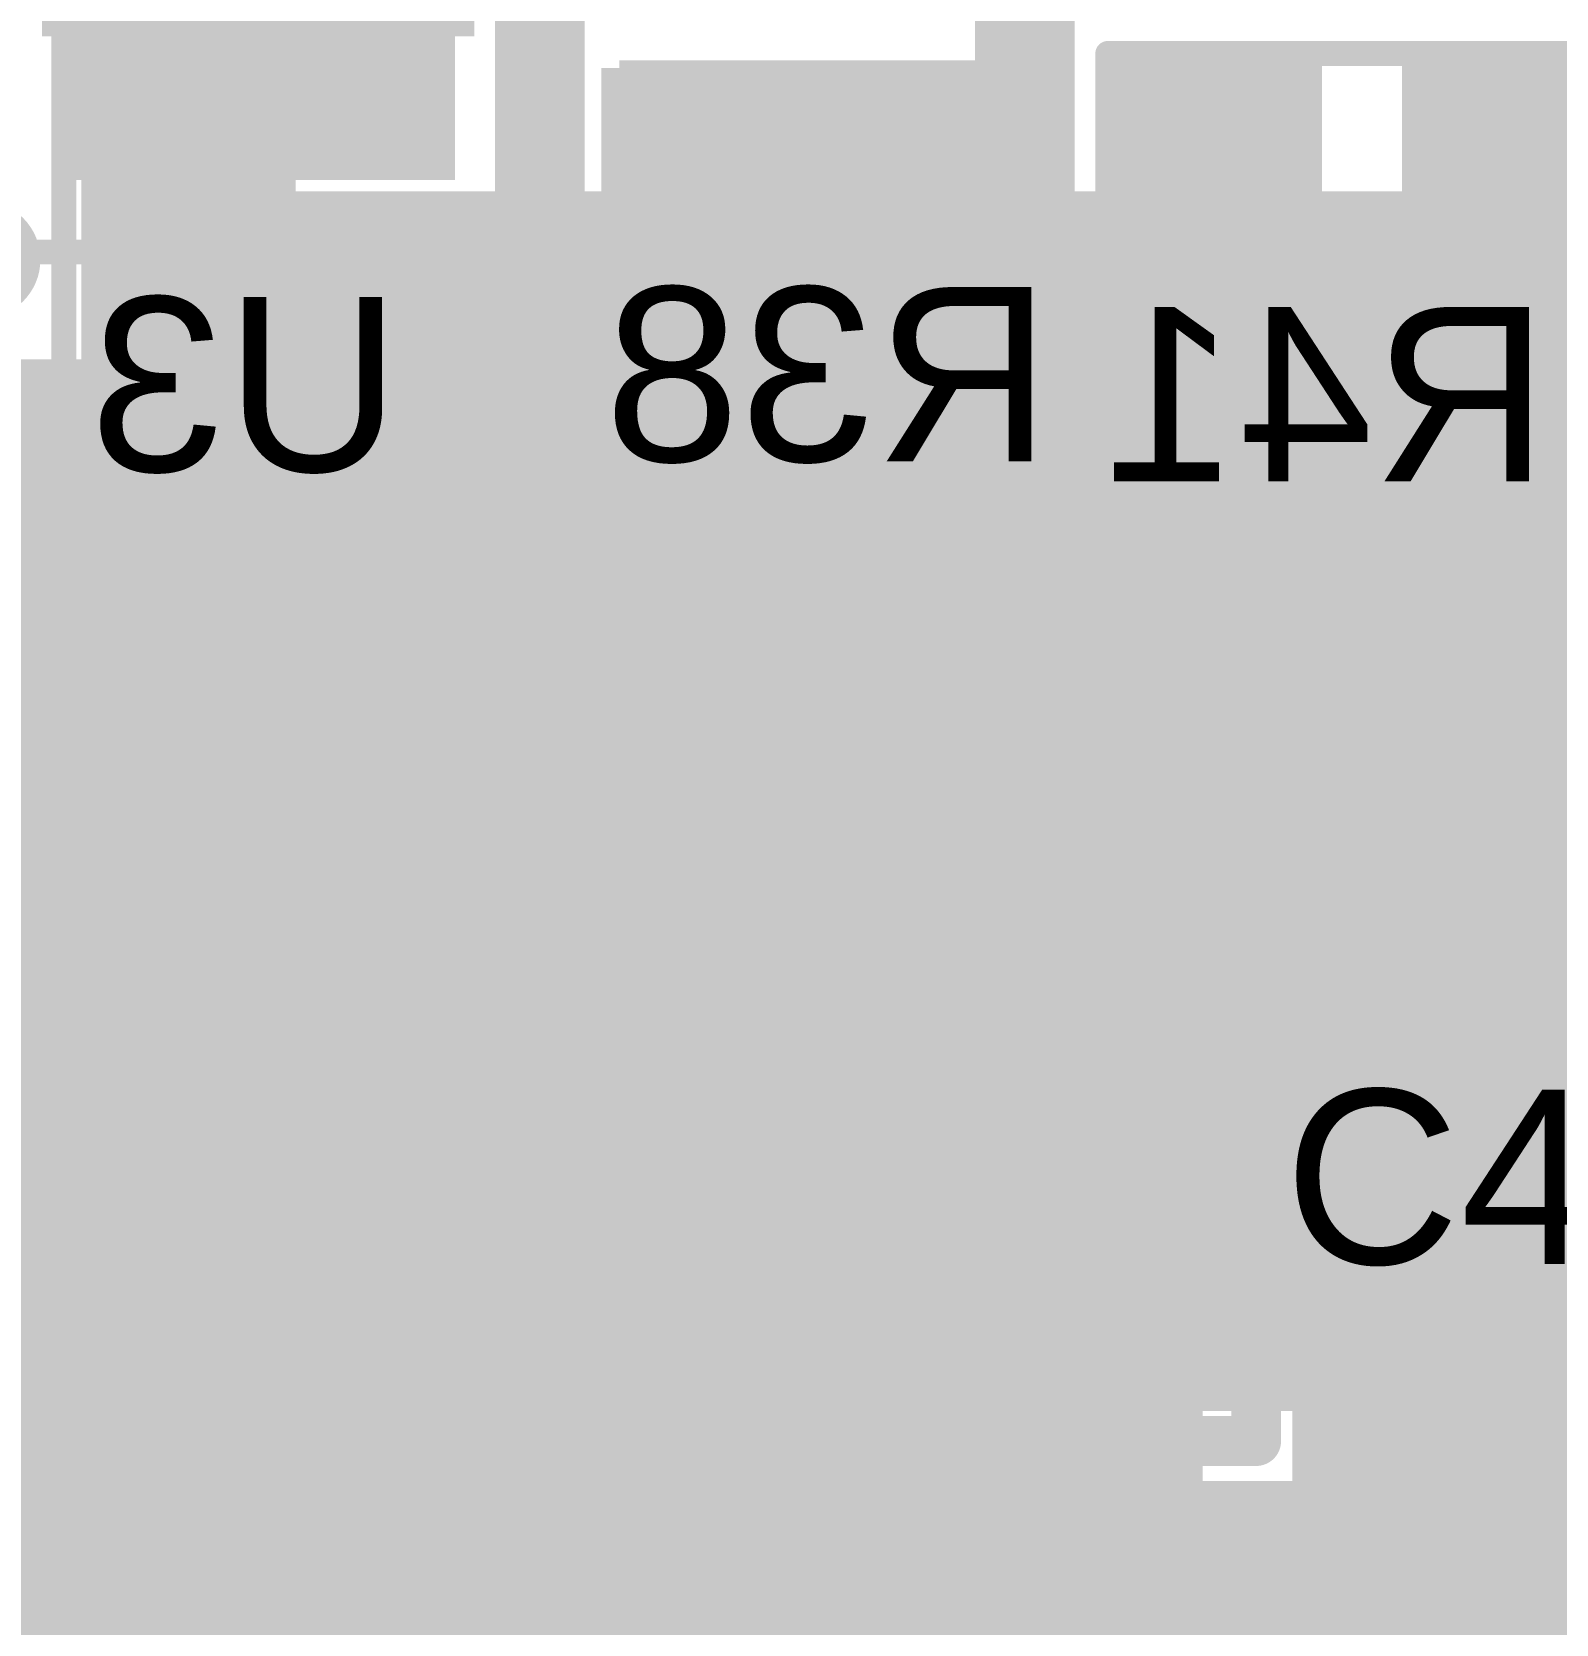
# Model space of a CAD drawing. Header units: millimetres. Extents: x -1.46 to 1.41, y -0.13 to 2.68.
# Drawn here: x 0.2211 to 0.527, y 1.7383 to 2.0577 of the extents above; entities that cross this region are included whole.
import ezdxf

# ---------------------------------------------------------------- set-up
doc = ezdxf.new("R2010")
doc.units = ezdxf.units.MM
doc.header["$MEASUREMENT"] = 0
for name, color, linetype in [('BottomLayer', 5, 'Continuous'), ('BottomOverlay', 54, 'Continuous'), ('BottomPaste', 16, 'Continuous'), ('BottomSolder', 6, 'Continuous'), ('Mechanical2', 216, 'Continuous'), ('TopLayer', 1, 'Continuous'), ('TopOverlay', 2, 'Continuous'), ('TopPaste', 8, 'Continuous'), ('TopSolder', 216, 'Continuous'), ('ViaHoleLayer', 16, 'Continuous')]:
    doc.layers.add(name, color=color, linetype=linetype)
doc.styles.add('Arial', font='', dxfattribs={"height": 0.2})
doc.styles.get('Arial').set_extended_font_data('Arial')

# ---------------------------------------------------------------- blocks, each defined once
blk = doc.blocks.new('CAP__2917_1')
at = {"layer": 'TopLayer'}
for points in [[(-0.05492, 0.05059), (0.05492, 0.05059), (0.05492, -0.05059), (-0.05492, -0.05059)], [(0.19862, 0.05059), (0.30846, 0.05059), (0.30846, -0.05059), (0.19862, -0.05059)]]:
    blk.add_hatch(color=1, dxfattribs=at).paths.add_polyline_path(points)
at = {"layer": 'TopPaste'}
for points in [[(-0.05492, 0.05059), (0.05492, 0.05059), (0.05492, -0.05059), (-0.05492, -0.05059)], [(0.19862, 0.05059), (0.30846, 0.05059), (0.30846, -0.05059), (0.19862, -0.05059)]]:
    blk.add_hatch(color=8, dxfattribs=at).paths.add_polyline_path(points)
at = {"layer": 'TopSolder'}
for points in [[(-0.05892, 0.05459), (0.05892, 0.05459), (0.05892, -0.05459), (-0.05892, -0.05459)], [(0.19462, 0.05459), (0.31246, 0.05459), (0.31246, -0.05459), (0.19462, -0.05459)]]:
    blk.add_hatch(color=216, dxfattribs=at).paths.add_polyline_path(points)
at = {"layer": 'TopOverlay', "const_width": 0.01}
for points in [[(-0.04823, 0.063), (-0.04823, 0.092)], [(-0.01523, 0.062), (-0.01523, 0.091)], [(-0.01523, 0.091), (0.27677, 0.091)], [(0.27677, 0.062), (0.27677, 0.091)], [(-0.06423, 0.077), (-0.03123, 0.077)], [(-0.01523, -0.091), (-0.01523, -0.062)], [(0.27677, -0.091), (0.27677, -0.062)], [(-0.01523, -0.091), (0.27677, -0.091)]]:
    blk.add_lwpolyline(points, dxfattribs=at)
at = {"layer": 'TopOverlay', "const_width": 0.005}
for points in [[(-0.05073, 0.092, 1), (-0.04573, 0.092, 1)], [(-0.01773, 0.091, 1), (-0.01273, 0.091, 1)], [(-0.01773, 0.091, 1), (-0.01273, 0.091, 1)], [(0.27427, 0.091, 1), (0.27927, 0.091, 1)], [(0.27427, 0.091, 1), (0.27927, 0.091, 1)], [(-0.06673, 0.077, 1), (-0.06173, 0.077, 1)], [(-0.03373, 0.077, 1), (-0.02873, 0.077, 1)], [(-0.05073, 0.063, 1), (-0.04573, 0.063, 1)], [(-0.01773, 0.062, 1), (-0.01273, 0.062, 1)], [(0.27427, 0.062, 1), (0.27927, 0.062, 1)], [(-0.01773, -0.062, 1), (-0.01273, -0.062, 1)], [(0.27427, -0.062, 1), (0.27927, -0.062, 1)], [(-0.01773, -0.091, 1), (-0.01273, -0.091, 1)], [(-0.01773, -0.091, 1), (-0.01273, -0.091, 1)], [(0.27427, -0.091, 1), (0.27927, -0.091, 1)], [(0.27427, -0.091, 1), (0.27927, -0.091, 1)]]:
    blk.add_lwpolyline(points, format="xyb", close=True, dxfattribs=at)
blk = doc.blocks.new('8_HTSOP_J_B_20')
at = {"layer": 'BottomLayer'}
for points in [[(-0.13622, 0.08642), (-0.07283, 0.08642), (-0.07283, 0.06358), (-0.13622, 0.06358)], [(0.07283, 0.08642), (0.13622, 0.08642), (0.13622, 0.06358), (0.07283, 0.06358)], [(0.03937, 0.04921), (0.03937, -0.04921), (-0.03937, -0.04921), (-0.03937, 0.04921)], [(-0.13622, 0.03642), (-0.07283, 0.03642), (-0.07283, 0.01358), (-0.13622, 0.01358)], [(0.07283, 0.03642), (0.13622, 0.03642), (0.13622, 0.01358), (0.07283, 0.01358)], [(-0.13622, -0.01358), (-0.07283, -0.01358), (-0.07283, -0.03642), (-0.13622, -0.03642)], [(0.07283, -0.01358), (0.13622, -0.01358), (0.13622, -0.03642), (0.07283, -0.03642)], [(-0.13622, -0.06358), (-0.07283, -0.06358), (-0.07283, -0.08642), (-0.13622, -0.08642)], [(0.07283, -0.06358), (0.13622, -0.06358), (0.13622, -0.08642), (0.07283, -0.08642)]]:
    blk.add_hatch(color=5, dxfattribs=at).paths.add_polyline_path(points)
at = {"layer": 'BottomPaste'}
for points in [[(-0.13622, 0.08642), (-0.07283, 0.08642), (-0.07283, 0.06358), (-0.13622, 0.06358)], [(0.07283, 0.08642), (0.13622, 0.08642), (0.13622, 0.06358), (0.07283, 0.06358)], [(-0.13622, 0.03642), (-0.07283, 0.03642), (-0.07283, 0.01358), (-0.13622, 0.01358)], [(0.07283, 0.03642), (0.13622, 0.03642), (0.13622, 0.01358), (0.07283, 0.01358)], [(-0.13622, -0.01358), (-0.07283, -0.01358), (-0.07283, -0.03642), (-0.13622, -0.03642)], [(0.07283, -0.01358), (0.13622, -0.01358), (0.13622, -0.03642), (0.07283, -0.03642)], [(-0.13622, -0.06358), (-0.07283, -0.06358), (-0.07283, -0.08642), (-0.13622, -0.08642)], [(0.07283, -0.06358), (0.13622, -0.06358), (0.13622, -0.08642), (0.07283, -0.08642)]]:
    blk.add_hatch(color=16, dxfattribs=at).paths.add_polyline_path(points)
at = {"layer": 'BottomSolder'}
for points in [[(-0.14022, 0.09042), (-0.06883, 0.09042), (-0.06883, 0.05958), (-0.14022, 0.05958)], [(0.06883, 0.09042), (0.14022, 0.09042), (0.14022, 0.05958), (0.06883, 0.05958)], [(0.04337, 0.05321), (0.04337, -0.05321), (-0.04337, -0.05321), (-0.04337, 0.05321)], [(-0.14022, 0.04042), (-0.06883, 0.04042), (-0.06883, 0.00958), (-0.14022, 0.00958)], [(0.06883, 0.04042), (0.14022, 0.04042), (0.14022, 0.00958), (0.06883, 0.00958)], [(-0.14022, -0.00958), (-0.06883, -0.00958), (-0.06883, -0.04042), (-0.14022, -0.04042)], [(0.06883, -0.00958), (0.14022, -0.00958), (0.14022, -0.04042), (0.06883, -0.04042)], [(-0.14022, -0.05958), (-0.06883, -0.05958), (-0.06883, -0.09042), (-0.14022, -0.09042)], [(0.06883, -0.05958), (0.14022, -0.05958), (0.14022, -0.09042), (0.06883, -0.09042)]]:
    blk.add_hatch(color=6, dxfattribs=at).paths.add_polyline_path(points)
at = {"layer": 'BottomOverlay', "const_width": 0.005}
for points in [[(0.07677, 0.09646), (-0.07677, 0.09646)], [(0.07677, -0.09646), (-0.07677, -0.09646)]]:
    blk.add_lwpolyline(points, dxfattribs=at)
at = {"layer": 'BottomOverlay'}
for points, const_width in [([(-0.07802, 0.09646, 1), (-0.07552, 0.09646, 1)], 0.0025), ([(0.07552, 0.09646, 1), (0.07802, 0.09646, 1)], 0.0025), ([(-0.14406, -0.075, 1), (-0.15194, -0.075, 1)], 0.00787), ([(-0.15391, -0.075, 1), (-0.14997, -0.075, 1)], 0.00394), ([(-0.14603, -0.075, 1), (-0.14209, -0.075, 1)], 0.00394), ([(-0.07802, -0.09646, 1), (-0.07552, -0.09646, 1)], 0.0025), ([(0.07552, -0.09646, 1), (0.07802, -0.09646, 1)], 0.0025)]:
    blk.add_lwpolyline(points, format="xyb", close=True, dxfattribs=dict(at, const_width=const_width))
at = {"layer": 'BottomPaste'}
for p, q in [((0.025, 0.03032), (-0.025, 0.03032)), ((-0.025, 0.03032), (-0.025, -0.03032)), ((0.025, -0.03032), (0.025, 0.03032)), ((-0.025, -0.03032), (0.025, -0.03032))]:
    blk.add_line(p, q, dxfattribs=at)
blk = doc.blocks.new('AO4882_MS_B_36')
at = {"layer": 'BottomLayer'}
for points in [[(0.05906, 0.08681), (0.14567, 0.08681), (0.14567, 0.06319), (0.05906, 0.06319)], [(0.05906, 0.03681), (0.14567, 0.03681), (0.14567, 0.01319), (0.05906, 0.01319)], [(0.05906, -0.01319), (0.14567, -0.01319), (0.14567, -0.03681), (0.05906, -0.03681)], [(0.05906, -0.06319), (0.14567, -0.06319), (0.14567, -0.08681), (0.05906, -0.08681)]]:
    blk.add_hatch(color=5, dxfattribs=at).paths.add_polyline_path(points)
at = {"layer": 'BottomPaste'}
for points in [[(0.05906, 0.08681), (0.14567, 0.08681), (0.14567, 0.06319), (0.05906, 0.06319)], [(0.05906, 0.03681), (0.14567, 0.03681), (0.14567, 0.01319), (0.05906, 0.01319)], [(0.05906, -0.01319), (0.14567, -0.01319), (0.14567, -0.03681), (0.05906, -0.03681)], [(0.05906, -0.06319), (0.14567, -0.06319), (0.14567, -0.08681), (0.05906, -0.08681)]]:
    blk.add_hatch(color=16, dxfattribs=at).paths.add_polyline_path(points)
at = {"layer": 'BottomSolder'}
for points in [[(0.05506, 0.09081), (0.14967, 0.09081), (0.14967, 0.05919), (0.05506, 0.05919)], [(0.05506, 0.04081), (0.14967, 0.04081), (0.14967, 0.00919), (0.05506, 0.00919)], [(0.05506, -0.00919), (0.14967, -0.00919), (0.14967, -0.04081), (0.05506, -0.04081)], [(0.05506, -0.05919), (0.14967, -0.05919), (0.14967, -0.09081), (0.05506, -0.09081)]]:
    blk.add_hatch(color=6, dxfattribs=at).paths.add_polyline_path(points)
blk = doc.blocks.new('CAP__2917_B_106')
at = {"layer": 'BottomLayer'}
for points in [[(-0.05492, 0.05059), (0.05492, 0.05059), (0.05492, -0.05059), (-0.05492, -0.05059)], [(0.19862, 0.05059), (0.30846, 0.05059), (0.30846, -0.05059), (0.19862, -0.05059)]]:
    blk.add_hatch(color=5, dxfattribs=at).paths.add_polyline_path(points)
at = {"layer": 'BottomPaste'}
for points in [[(-0.05492, 0.05059), (0.05492, 0.05059), (0.05492, -0.05059), (-0.05492, -0.05059)], [(0.19862, 0.05059), (0.30846, 0.05059), (0.30846, -0.05059), (0.19862, -0.05059)]]:
    blk.add_hatch(color=16, dxfattribs=at).paths.add_polyline_path(points)
at = {"layer": 'BottomSolder'}
for points in [[(-0.05892, 0.05459), (0.05892, 0.05459), (0.05892, -0.05459), (-0.05892, -0.05459)], [(0.19462, 0.05459), (0.31246, 0.05459), (0.31246, -0.05459), (0.19462, -0.05459)]]:
    blk.add_hatch(color=6, dxfattribs=at).paths.add_polyline_path(points)
at = {"layer": 'BottomOverlay', "const_width": 0.01}
for points in [[(-0.01523, 0.091), (-0.01523, 0.062)], [(0.27677, 0.091), (-0.01523, 0.091)], [(0.27677, 0.091), (0.27677, 0.062)], [(-0.01523, -0.062), (-0.01523, -0.091)], [(0.27677, -0.062), (0.27677, -0.091)], [(-0.04823, -0.063), (-0.04823, -0.092)], [(-0.03123, -0.077), (-0.06423, -0.077)], [(0.27677, -0.091), (-0.01523, -0.091)]]:
    blk.add_lwpolyline(points, dxfattribs=at)
at = {"layer": 'BottomOverlay', "const_width": 0.005}
for points in [[(-0.01773, 0.091, 1), (-0.01273, 0.091, 1)], [(-0.01773, 0.091, 1), (-0.01273, 0.091, 1)], [(0.27427, 0.091, 1), (0.27927, 0.091, 1)], [(0.27427, 0.091, 1), (0.27927, 0.091, 1)], [(-0.01773, 0.062, 1), (-0.01273, 0.062, 1)], [(0.27427, 0.062, 1), (0.27927, 0.062, 1)], [(-0.01773, -0.062, 1), (-0.01273, -0.062, 1)], [(0.27427, -0.062, 1), (0.27927, -0.062, 1)], [(-0.05073, -0.063, 1), (-0.04573, -0.063, 1)], [(-0.06673, -0.077, 1), (-0.06173, -0.077, 1)], [(-0.03373, -0.077, 1), (-0.02873, -0.077, 1)], [(-0.01773, -0.091, 1), (-0.01273, -0.091, 1)], [(-0.01773, -0.091, 1), (-0.01273, -0.091, 1)], [(0.27427, -0.091, 1), (0.27927, -0.091, 1)], [(0.27427, -0.091, 1), (0.27927, -0.091, 1)], [(-0.05073, -0.092, 1), (-0.04573, -0.092, 1)]]:
    blk.add_lwpolyline(points, format="xyb", close=True, dxfattribs=at)
blk = doc.blocks.new('SLF12575T_221M1R3_PF_123')
at = {"layer": 'TopOverlay', "const_width": 0.005}
for points in [[(0.217, 0.249), (-0.188, 0.249)], [(0.25, 0.215), (0.25, 0.081)]]:
    blk.add_lwpolyline(points, dxfattribs=at)
at = {"layer": 'TopOverlay', "const_width": 0.0025}
for points in [[(0.21575, 0.249, 1), (0.21825, 0.249, 1)], [(0.21575, 0.249, 1), (0.21825, 0.249, 1)], [(0.24875, 0.215, 1), (0.25125, 0.215, 1)], [(0.24875, 0.215, 1), (0.25125, 0.215, 1)]]:
    blk.add_lwpolyline(points, format="xyb", close=True, dxfattribs=at)
at = {"layer": 'TopOverlay', "const_width": 0.005}
blk.add_lwpolyline([(0.217, 0.249, -0.414214), (0.25, 0.215)], format="xyb", dxfattribs=at)
blk = doc.blocks.new('RES0603_B_150')
at = {"layer": 'BottomLayer'}
for points in [[(-0.045, -0.0175), (-0.045, 0.0175), (-0.015, 0.0175), (-0.015, -0.0175)], [(0.015, -0.0175), (0.015, 0.0175), (0.045, 0.0175), (0.045, -0.0175)]]:
    blk.add_hatch(color=5, dxfattribs=at).paths.add_polyline_path(points)
at = {"layer": 'BottomPaste'}
for points in [[(-0.045, -0.0175), (-0.045, 0.0175), (-0.015, 0.0175), (-0.015, -0.0175)], [(0.015, -0.0175), (0.015, 0.0175), (0.045, 0.0175), (0.045, -0.0175)]]:
    blk.add_hatch(color=16, dxfattribs=at).paths.add_polyline_path(points)
at = {"layer": 'BottomSolder'}
for points in [[(-0.049, -0.0215), (-0.049, 0.0215), (-0.011, 0.0215), (-0.011, -0.0215)], [(0.011, -0.0215), (0.011, 0.0215), (0.049, 0.0215), (0.049, -0.0215)]]:
    blk.add_hatch(color=6, dxfattribs=at).paths.add_polyline_path(points)
at = {"layer": 'BottomOverlay', "const_width": 0.005}
for points in [[(-0.048, 0.021), (-0.048, -0.021)], [(0.048, 0.021), (-0.048, 0.021)], [(0.048, 0.021), (0.048, -0.021)], [(0.048, -0.021), (-0.048, -0.021)]]:
    blk.add_lwpolyline(points, dxfattribs=at)
at = {"layer": 'BottomOverlay', "const_width": 0.0025}
for points in [[(-0.04925, 0.021, 1), (-0.04675, 0.021, 1)], [(-0.04925, 0.021, 1), (-0.04675, 0.021, 1)], [(0.04675, 0.021, 1), (0.04925, 0.021, 1)], [(0.04675, 0.021, 1), (0.04925, 0.021, 1)], [(-0.04925, -0.021, 1), (-0.04675, -0.021, 1)], [(-0.04925, -0.021, 1), (-0.04675, -0.021, 1)], [(0.04675, -0.021, 1), (0.04925, -0.021, 1)], [(0.04675, -0.021, 1), (0.04925, -0.021, 1)]]:
    blk.add_lwpolyline(points, format="xyb", close=True, dxfattribs=at)

msp = doc.modelspace()

# ---------------------------------------------------------------- hatches: boundary and pattern name
at = {"layer": 'BottomLayer'}
for points in [[(0.41036, 2.154), (0.41036, 1.99636), (0.43036, 1.99636), (0.43036, 2.154)], [(0.227, 2.028), (0.306, 2.028), (0.306, 2.103), (0.227, 2.103)], [(0.339, 1.996), (0.429, 1.996), (0.429, 2.052), (0.339, 2.052)], [(0.48, 1.91537), (0.48, 2.051), (0.438, 2.051), (0.438, 1.91537)], [(0.497, 2.013), (0.619, 2.013), (0.619, 2.05), (0.497, 2.05)], [(0.618, 1.99871), (0.438, 1.99871), (0.438, 1.954), (0.618, 1.954)], [(0.102, 1.927), (0.46829, 1.927), (0.46829, 1.965), (0.102, 1.965)], [(0.285, 1.781), (0.53, 1.781), (0.53, 1.957), (0.285, 1.957)], [(0.102, 1.776), (0.269, 1.776), (0.269, 1.918), (0.102, 1.918)], [(0.099, 1.678), (0.969, 1.678), (0.969, 1.767), (0.099, 1.767)]]:
    msp.add_hatch(color=5, dxfattribs=at).paths.add_polyline_path(points)
h = msp.add_hatch(color=5, dxfattribs=at)
edge = h.paths.add_edge_path()
edge.add_arc((0.2938, 2.051), 0.01181, 0, 360)
h = msp.add_hatch(color=5, dxfattribs=at)
edge = h.paths.add_edge_path()
edge.add_arc((0.211, 2.012), 0.01181, 0, 360)
h = msp.add_hatch(color=5, dxfattribs=at)
edge = h.paths.add_edge_path()
edge.add_arc((0.31821, 1.878), 0.01181, 0, 360)
h = msp.add_hatch(color=5, dxfattribs=at)
edge = h.paths.add_edge_path()
edge.add_arc((0.34374, 1.87828), 0.01181, 0, 360)
h = msp.add_hatch(color=5, dxfattribs=at)
edge = h.paths.add_edge_path()
edge.add_arc((0.37, 1.878), 0.01181, 0, 360)
h = msp.add_hatch(color=5, dxfattribs=at)
edge = h.paths.add_edge_path()
edge.add_arc((0.39552, 1.87828), 0.01181, 0, 360)
h = msp.add_hatch(color=5, dxfattribs=at)
edge = h.paths.add_edge_path()
edge.add_arc((0.42179, 1.878), 0.01181, 0, 360)
h = msp.add_hatch(color=5, dxfattribs=at)
edge = h.paths.add_edge_path()
edge.add_arc((0.44805, 1.878), 0.01181, 0, 360)
h = msp.add_hatch(color=5, dxfattribs=at)
edge = h.paths.add_edge_path()
edge.add_arc((0.31821, 1.845), 0.01181, 0, 360)
h = msp.add_hatch(color=5, dxfattribs=at)
edge = h.paths.add_edge_path()
edge.add_arc((0.34474, 1.84529), 0.01181, 0, 360)
h = msp.add_hatch(color=5, dxfattribs=at)
edge = h.paths.add_edge_path()
edge.add_arc((0.37, 1.845), 0.01181, 0, 360)
h = msp.add_hatch(color=5, dxfattribs=at)
edge = h.paths.add_edge_path()
edge.add_arc((0.39652, 1.84529), 0.01181, 0, 360)
h = msp.add_hatch(color=5, dxfattribs=at)
edge = h.paths.add_edge_path()
edge.add_arc((0.42179, 1.845), 0.01181, 0, 360)
h = msp.add_hatch(color=5, dxfattribs=at)
edge = h.paths.add_edge_path()
edge.add_arc((0.44805, 1.845), 0.01181, 0, 360)
h = msp.add_hatch(color=5, dxfattribs=at)
edge = h.paths.add_edge_path()
edge.add_arc((0.34474, 1.81229), 0.01181, 0, 360)
h = msp.add_hatch(color=5, dxfattribs=at)
edge = h.paths.add_edge_path()
edge.add_arc((0.39652, 1.81229), 0.01181, 0, 360)
h = msp.add_hatch(color=5, dxfattribs=at)
edge = h.paths.add_edge_path()
edge.add_arc((0.31821, 1.812), 0.01181, 0, 360)
h = msp.add_hatch(color=5, dxfattribs=at)
edge = h.paths.add_edge_path()
edge.add_arc((0.37, 1.812), 0.01181, 0, 360)
h = msp.add_hatch(color=5, dxfattribs=at)
edge = h.paths.add_edge_path()
edge.add_arc((0.42179, 1.812), 0.01181, 0, 360)
h = msp.add_hatch(color=5, dxfattribs=at)
edge = h.paths.add_edge_path()
edge.add_arc((0.44805, 1.812), 0.01181, 0, 360)
h = msp.add_hatch(color=5, dxfattribs=at)
edge = h.paths.add_edge_path()
edge.add_arc((0.48783, 1.75181), 0.01181, 0, 360)
h = msp.add_hatch(color=5, dxfattribs=at)
edge = h.paths.add_edge_path()
edge.add_arc((0.51392, 1.75181), 0.01181, 0, 360)
at = {"layer": 'BottomSolder'}
h = msp.add_hatch(color=6, dxfattribs=at)
edge = h.paths.add_edge_path()
edge.add_arc((0.2938, 2.051), 0.00591, 0, 360)
h = msp.add_hatch(color=6, dxfattribs=at)
edge = h.paths.add_edge_path()
edge.add_arc((0.31821, 1.878), 0.00591, 0, 360)
h = msp.add_hatch(color=6, dxfattribs=at)
edge = h.paths.add_edge_path()
edge.add_arc((0.34374, 1.87828), 0.00591, 0, 360)
h = msp.add_hatch(color=6, dxfattribs=at)
edge = h.paths.add_edge_path()
edge.add_arc((0.37, 1.878), 0.00591, 0, 360)
h = msp.add_hatch(color=6, dxfattribs=at)
edge = h.paths.add_edge_path()
edge.add_arc((0.39552, 1.87828), 0.00591, 0, 360)
h = msp.add_hatch(color=6, dxfattribs=at)
edge = h.paths.add_edge_path()
edge.add_arc((0.42179, 1.878), 0.00591, 0, 360)
h = msp.add_hatch(color=6, dxfattribs=at)
edge = h.paths.add_edge_path()
edge.add_arc((0.44805, 1.878), 0.00591, 0, 360)
h = msp.add_hatch(color=6, dxfattribs=at)
edge = h.paths.add_edge_path()
edge.add_arc((0.31821, 1.845), 0.00591, 0, 360)
h = msp.add_hatch(color=6, dxfattribs=at)
edge = h.paths.add_edge_path()
edge.add_arc((0.34474, 1.84529), 0.00591, 0, 360)
h = msp.add_hatch(color=6, dxfattribs=at)
edge = h.paths.add_edge_path()
edge.add_arc((0.37, 1.845), 0.00591, 0, 360)
h = msp.add_hatch(color=6, dxfattribs=at)
edge = h.paths.add_edge_path()
edge.add_arc((0.39652, 1.84529), 0.00591, 0, 360)
h = msp.add_hatch(color=6, dxfattribs=at)
edge = h.paths.add_edge_path()
edge.add_arc((0.42179, 1.845), 0.00591, 0, 360)
h = msp.add_hatch(color=6, dxfattribs=at)
edge = h.paths.add_edge_path()
edge.add_arc((0.44805, 1.845), 0.00591, 0, 360)
h = msp.add_hatch(color=6, dxfattribs=at)
edge = h.paths.add_edge_path()
edge.add_arc((0.31821, 1.812), 0.00591, 0, 360)
h = msp.add_hatch(color=6, dxfattribs=at)
edge = h.paths.add_edge_path()
edge.add_arc((0.34474, 1.81229), 0.00591, 0, 360)
h = msp.add_hatch(color=6, dxfattribs=at)
edge = h.paths.add_edge_path()
edge.add_arc((0.37, 1.812), 0.00591, 0, 360)
h = msp.add_hatch(color=6, dxfattribs=at)
edge = h.paths.add_edge_path()
edge.add_arc((0.39652, 1.81229), 0.00591, 0, 360)
h = msp.add_hatch(color=6, dxfattribs=at)
edge = h.paths.add_edge_path()
edge.add_arc((0.42179, 1.812), 0.00591, 0, 360)
h = msp.add_hatch(color=6, dxfattribs=at)
edge = h.paths.add_edge_path()
edge.add_arc((0.44805, 1.812), 0.00591, 0, 360)
h = msp.add_hatch(color=6, dxfattribs=at)
edge = h.paths.add_edge_path()
edge.add_arc((0.48783, 1.75181), 0.00591, 0, 360)
h = msp.add_hatch(color=6, dxfattribs=at)
edge = h.paths.add_edge_path()
edge.add_arc((0.51392, 1.75181), 0.00591, 0, 360)
at = {"layer": 'TopLayer'}
for points in [[(0.274, 1.972), (0.274, 2.147), (0.231, 2.147), (0.231, 1.972)], [(0.26787, 2.02572), (0.26787, 1.902), (0.622, 1.902), (0.622, 2.02572)], [(0.29, 1.748), (0.29, 1.992), (0.206, 1.992), (0.206, 1.748)], [(0.23172, 1.915), (0.18971, 1.915), (0.18971, 1.77863), (0.23172, 1.77863)], [(0.301, 1.796), (0.462, 1.796), (0.462, 1.894), (0.301, 1.894)], [(0.433, 1.842), (0.964, 1.842), (0.964, 1.894), (0.433, 1.894)], [(0.474, 1.637), (0.582, 1.637), (0.582, 1.834), (0.474, 1.834)], [(0.19, 1.637), (0.456, 1.637), (0.456, 1.781), (0.19, 1.781)]]:
    msp.add_hatch(color=1, dxfattribs=at).paths.add_polyline_path(points)
h = msp.add_hatch(color=1, dxfattribs=at)
edge = h.paths.add_edge_path()
edge.add_arc((0.2938, 2.051), 0.01181, 0, 360)
h = msp.add_hatch(color=1, dxfattribs=at)
edge = h.paths.add_edge_path()
edge.add_arc((0.211, 2.012), 0.01181, 0, 360)
h = msp.add_hatch(color=1, dxfattribs=at)
edge = h.paths.add_edge_path()
edge.add_arc((0.31821, 1.878), 0.01181, 0, 360)
h = msp.add_hatch(color=1, dxfattribs=at)
edge = h.paths.add_edge_path()
edge.add_arc((0.34374, 1.87828), 0.01181, 0, 360)
h = msp.add_hatch(color=1, dxfattribs=at)
edge = h.paths.add_edge_path()
edge.add_arc((0.37, 1.878), 0.01181, 0, 360)
h = msp.add_hatch(color=1, dxfattribs=at)
edge = h.paths.add_edge_path()
edge.add_arc((0.39552, 1.87828), 0.01181, 0, 360)
h = msp.add_hatch(color=1, dxfattribs=at)
edge = h.paths.add_edge_path()
edge.add_arc((0.42179, 1.878), 0.01181, 0, 360)
h = msp.add_hatch(color=1, dxfattribs=at)
edge = h.paths.add_edge_path()
edge.add_arc((0.44805, 1.878), 0.01181, 0, 360)
h = msp.add_hatch(color=1, dxfattribs=at)
edge = h.paths.add_edge_path()
edge.add_arc((0.31821, 1.845), 0.01181, 0, 360)
h = msp.add_hatch(color=1, dxfattribs=at)
edge = h.paths.add_edge_path()
edge.add_arc((0.34474, 1.84529), 0.01181, 0, 360)
h = msp.add_hatch(color=1, dxfattribs=at)
edge = h.paths.add_edge_path()
edge.add_arc((0.37, 1.845), 0.01181, 0, 360)
h = msp.add_hatch(color=1, dxfattribs=at)
edge = h.paths.add_edge_path()
edge.add_arc((0.39652, 1.84529), 0.01181, 0, 360)
h = msp.add_hatch(color=1, dxfattribs=at)
edge = h.paths.add_edge_path()
edge.add_arc((0.42179, 1.845), 0.01181, 0, 360)
h = msp.add_hatch(color=1, dxfattribs=at)
edge = h.paths.add_edge_path()
edge.add_arc((0.44805, 1.845), 0.01181, 0, 360)
h = msp.add_hatch(color=1, dxfattribs=at)
edge = h.paths.add_edge_path()
edge.add_arc((0.34474, 1.81229), 0.01181, 0, 360)
h = msp.add_hatch(color=1, dxfattribs=at)
edge = h.paths.add_edge_path()
edge.add_arc((0.39652, 1.81229), 0.01181, 0, 360)
h = msp.add_hatch(color=1, dxfattribs=at)
edge = h.paths.add_edge_path()
edge.add_arc((0.31821, 1.812), 0.01181, 0, 360)
h = msp.add_hatch(color=1, dxfattribs=at)
edge = h.paths.add_edge_path()
edge.add_arc((0.37, 1.812), 0.01181, 0, 360)
h = msp.add_hatch(color=1, dxfattribs=at)
edge = h.paths.add_edge_path()
edge.add_arc((0.42179, 1.812), 0.01181, 0, 360)
h = msp.add_hatch(color=1, dxfattribs=at)
edge = h.paths.add_edge_path()
edge.add_arc((0.44805, 1.812), 0.01181, 0, 360)
h = msp.add_hatch(color=1, dxfattribs=at)
edge = h.paths.add_edge_path()
edge.add_arc((0.48783, 1.75181), 0.01181, 0, 360)
h = msp.add_hatch(color=1, dxfattribs=at)
edge = h.paths.add_edge_path()
edge.add_arc((0.51392, 1.75181), 0.01181, 0, 360)
at = {"layer": 'TopSolder'}
h = msp.add_hatch(color=216, dxfattribs=at)
edge = h.paths.add_edge_path()
edge.add_arc((0.2938, 2.051), 0.00591, 0, 360)
h = msp.add_hatch(color=216, dxfattribs=at)
edge = h.paths.add_edge_path()
edge.add_arc((0.31821, 1.878), 0.00591, 0, 360)
h = msp.add_hatch(color=216, dxfattribs=at)
edge = h.paths.add_edge_path()
edge.add_arc((0.34374, 1.87828), 0.00591, 0, 360)
h = msp.add_hatch(color=216, dxfattribs=at)
edge = h.paths.add_edge_path()
edge.add_arc((0.37, 1.878), 0.00591, 0, 360)
h = msp.add_hatch(color=216, dxfattribs=at)
edge = h.paths.add_edge_path()
edge.add_arc((0.39552, 1.87828), 0.00591, 0, 360)
h = msp.add_hatch(color=216, dxfattribs=at)
edge = h.paths.add_edge_path()
edge.add_arc((0.42179, 1.878), 0.00591, 0, 360)
h = msp.add_hatch(color=216, dxfattribs=at)
edge = h.paths.add_edge_path()
edge.add_arc((0.44805, 1.878), 0.00591, 0, 360)
h = msp.add_hatch(color=216, dxfattribs=at)
edge = h.paths.add_edge_path()
edge.add_arc((0.31821, 1.845), 0.00591, 0, 360)
h = msp.add_hatch(color=216, dxfattribs=at)
edge = h.paths.add_edge_path()
edge.add_arc((0.34474, 1.84529), 0.00591, 0, 360)
h = msp.add_hatch(color=216, dxfattribs=at)
edge = h.paths.add_edge_path()
edge.add_arc((0.37, 1.845), 0.00591, 0, 360)
h = msp.add_hatch(color=216, dxfattribs=at)
edge = h.paths.add_edge_path()
edge.add_arc((0.39652, 1.84529), 0.00591, 0, 360)
h = msp.add_hatch(color=216, dxfattribs=at)
edge = h.paths.add_edge_path()
edge.add_arc((0.42179, 1.845), 0.00591, 0, 360)
h = msp.add_hatch(color=216, dxfattribs=at)
edge = h.paths.add_edge_path()
edge.add_arc((0.44805, 1.845), 0.00591, 0, 360)
h = msp.add_hatch(color=216, dxfattribs=at)
edge = h.paths.add_edge_path()
edge.add_arc((0.31821, 1.812), 0.00591, 0, 360)
h = msp.add_hatch(color=216, dxfattribs=at)
edge = h.paths.add_edge_path()
edge.add_arc((0.34474, 1.81229), 0.00591, 0, 360)
h = msp.add_hatch(color=216, dxfattribs=at)
edge = h.paths.add_edge_path()
edge.add_arc((0.37, 1.812), 0.00591, 0, 360)
h = msp.add_hatch(color=216, dxfattribs=at)
edge = h.paths.add_edge_path()
edge.add_arc((0.39652, 1.81229), 0.00591, 0, 360)
h = msp.add_hatch(color=216, dxfattribs=at)
edge = h.paths.add_edge_path()
edge.add_arc((0.42179, 1.812), 0.00591, 0, 360)
h = msp.add_hatch(color=216, dxfattribs=at)
edge = h.paths.add_edge_path()
edge.add_arc((0.44805, 1.812), 0.00591, 0, 360)
h = msp.add_hatch(color=216, dxfattribs=at)
edge = h.paths.add_edge_path()
edge.add_arc((0.48783, 1.75181), 0.00591, 0, 360)
h = msp.add_hatch(color=216, dxfattribs=at)
edge = h.paths.add_edge_path()
edge.add_arc((0.51392, 1.75181), 0.00591, 0, 360)
at = {"layer": 'ViaHoleLayer'}
h = msp.add_hatch(color=16, dxfattribs=at)
edge = h.paths.add_edge_path()
edge.add_arc((0.2938, 2.051), 0.00591, 0, 360)
h = msp.add_hatch(color=16, dxfattribs=at)
edge = h.paths.add_edge_path()
edge.add_arc((0.31821, 1.878), 0.00591, 0, 360)
h = msp.add_hatch(color=16, dxfattribs=at)
edge = h.paths.add_edge_path()
edge.add_arc((0.34374, 1.87828), 0.00591, 0, 360)
h = msp.add_hatch(color=16, dxfattribs=at)
edge = h.paths.add_edge_path()
edge.add_arc((0.37, 1.878), 0.00591, 0, 360)
h = msp.add_hatch(color=16, dxfattribs=at)
edge = h.paths.add_edge_path()
edge.add_arc((0.39552, 1.87828), 0.00591, 0, 360)
h = msp.add_hatch(color=16, dxfattribs=at)
edge = h.paths.add_edge_path()
edge.add_arc((0.42179, 1.878), 0.00591, 0, 360)
h = msp.add_hatch(color=16, dxfattribs=at)
edge = h.paths.add_edge_path()
edge.add_arc((0.44805, 1.878), 0.00591, 0, 360)
h = msp.add_hatch(color=16, dxfattribs=at)
edge = h.paths.add_edge_path()
edge.add_arc((0.31821, 1.845), 0.00591, 0, 360)
h = msp.add_hatch(color=16, dxfattribs=at)
edge = h.paths.add_edge_path()
edge.add_arc((0.34474, 1.84529), 0.00591, 0, 360)
h = msp.add_hatch(color=16, dxfattribs=at)
edge = h.paths.add_edge_path()
edge.add_arc((0.37, 1.845), 0.00591, 0, 360)
h = msp.add_hatch(color=16, dxfattribs=at)
edge = h.paths.add_edge_path()
edge.add_arc((0.39652, 1.84529), 0.00591, 0, 360)
h = msp.add_hatch(color=16, dxfattribs=at)
edge = h.paths.add_edge_path()
edge.add_arc((0.42179, 1.845), 0.00591, 0, 360)
h = msp.add_hatch(color=16, dxfattribs=at)
edge = h.paths.add_edge_path()
edge.add_arc((0.44805, 1.845), 0.00591, 0, 360)
h = msp.add_hatch(color=16, dxfattribs=at)
edge = h.paths.add_edge_path()
edge.add_arc((0.31821, 1.812), 0.00591, 0, 360)
h = msp.add_hatch(color=16, dxfattribs=at)
edge = h.paths.add_edge_path()
edge.add_arc((0.34474, 1.81229), 0.00591, 0, 360)
h = msp.add_hatch(color=16, dxfattribs=at)
edge = h.paths.add_edge_path()
edge.add_arc((0.37, 1.812), 0.00591, 0, 360)
h = msp.add_hatch(color=16, dxfattribs=at)
edge = h.paths.add_edge_path()
edge.add_arc((0.39652, 1.81229), 0.00591, 0, 360)
h = msp.add_hatch(color=16, dxfattribs=at)
edge = h.paths.add_edge_path()
edge.add_arc((0.42179, 1.812), 0.00591, 0, 360)
h = msp.add_hatch(color=16, dxfattribs=at)
edge = h.paths.add_edge_path()
edge.add_arc((0.44805, 1.812), 0.00591, 0, 360)
h = msp.add_hatch(color=16, dxfattribs=at)
edge = h.paths.add_edge_path()
edge.add_arc((0.48783, 1.75181), 0.00591, 0, 360)
h = msp.add_hatch(color=16, dxfattribs=at)
edge = h.paths.add_edge_path()
edge.add_arc((0.51392, 1.75181), 0.00591, 0, 360)

# ---------------------------------------------------------------- linework, layer by layer
at = {"layer": 'BottomLayer'}
for points, const_width in [([(0.323, 2.018), (0.323, 2.32242)], 0.018), ([(0.2918, 2.051), (0.2918, 2.08472)], 0.01), ([(0.37106, 2.035), (0.37483, 2.03877)], 0.015), ([(0.37106, 2.035), (0.40844, 2.035)], 0.015), ([(0.28737, 1.98237), (0.323, 2.018)], 0.018), ([(0.12563, 1.98237), (0.28737, 1.98237)], 0.018)]:
    msp.add_lwpolyline(points, dxfattribs=dict(at, const_width=const_width))
for points, const_width in [([(0.2893, 2.051, 1), (0.2943, 2.051, 1)], 0.005), ([(0.37108, 2.03877, 1), (0.37858, 2.03877, 1)], 0.0075), ([(0.36731, 2.035, 1), (0.37481, 2.035, 1)], 0.0075), ([(0.36731, 2.035, 1), (0.37481, 2.035, 1)], 0.0075), ([(0.40469, 2.035, 1), (0.41219, 2.035, 1)], 0.0075), ([(0.3185, 2.018, 1), (0.3275, 2.018, 1)], 0.009), ([(0.3185, 2.018, 1), (0.3275, 2.018, 1)], 0.009), ([(0.28287, 1.98237, 1), (0.29187, 1.98237, 1)], 0.009), ([(0.28287, 1.98237, 1), (0.29187, 1.98237, 1)], 0.009)]:
    msp.add_lwpolyline(points, format="xyb", close=True, dxfattribs=dict(at, const_width=const_width))
at = {"layer": 'BottomOverlay', "const_width": 0.01}
msp.add_lwpolyline([(0.421, 2.017), (0.421, 2.069)], dxfattribs=at)
at = {"layer": 'BottomOverlay', "const_width": 0.005}
msp.add_lwpolyline([(0.4185, 2.017, 1), (0.4235, 2.017, 1)], format="xyb", close=True, dxfattribs=at)
at = {"layer": 'Mechanical2', "const_width": 0.015}
msp.add_lwpolyline([(1.39764, 1.27953, 1), (-1.39764, 1.27953, 1)], format="xyb", close=True, dxfattribs=at)
at = {"layer": 'TopLayer', "const_width": 0.04}
msp.add_lwpolyline([(0.44105, 1.845), (0.44105, 1.87205)], dxfattribs=at)
at = {"layer": 'TopLayer', "const_width": 0.02}
for points in [[(0.43105, 1.87205, 1), (0.45105, 1.87205, 1)], [(0.43105, 1.845, 1), (0.45105, 1.845, 1)]]:
    msp.add_lwpolyline(points, format="xyb", close=True, dxfattribs=at)

# ---------------------------------------------------------------- block references
for name, p, rotation in [('SLF12575T_221M1R3_PF_123', (0.4775, 2.186), 180), ('8_HTSOP_J_B_20', (0.26653, 2.11), 180), ('RES0603_B_150', (0.485, 2.03237), 180), ('CAP__2917_B_106', (0.45154, 1.866), 180), ('AO4882_MS_B_36', (0.295, 1.621), 90)]:
    msp.add_blockref(name, p, dxfattribs=dict(rotation=rotation))
msp.add_blockref('CAP__2917_1', (0.39945, 1.70501))

# ---------------------------------------------------------------- texts
at = {"layer": 'BottomOverlay', "style": 'Arial', "text_generation_flag": 2}
for s, p in [('R38', (0.42565, 1.97151)), ('U3', (0.29516, 1.96951)), ('R41', (0.52553, 1.96751))]:
    msp.add_text(s, height=0.035, dxfattribs=at).set_placement(p)
at = {"layer": 'TopOverlay', "style": 'Arial'}
msp.add_text('C49', height=0.035, dxfattribs=at).set_placement((0.47235, 1.81051))

doc.saveas('drawing.dxf')
